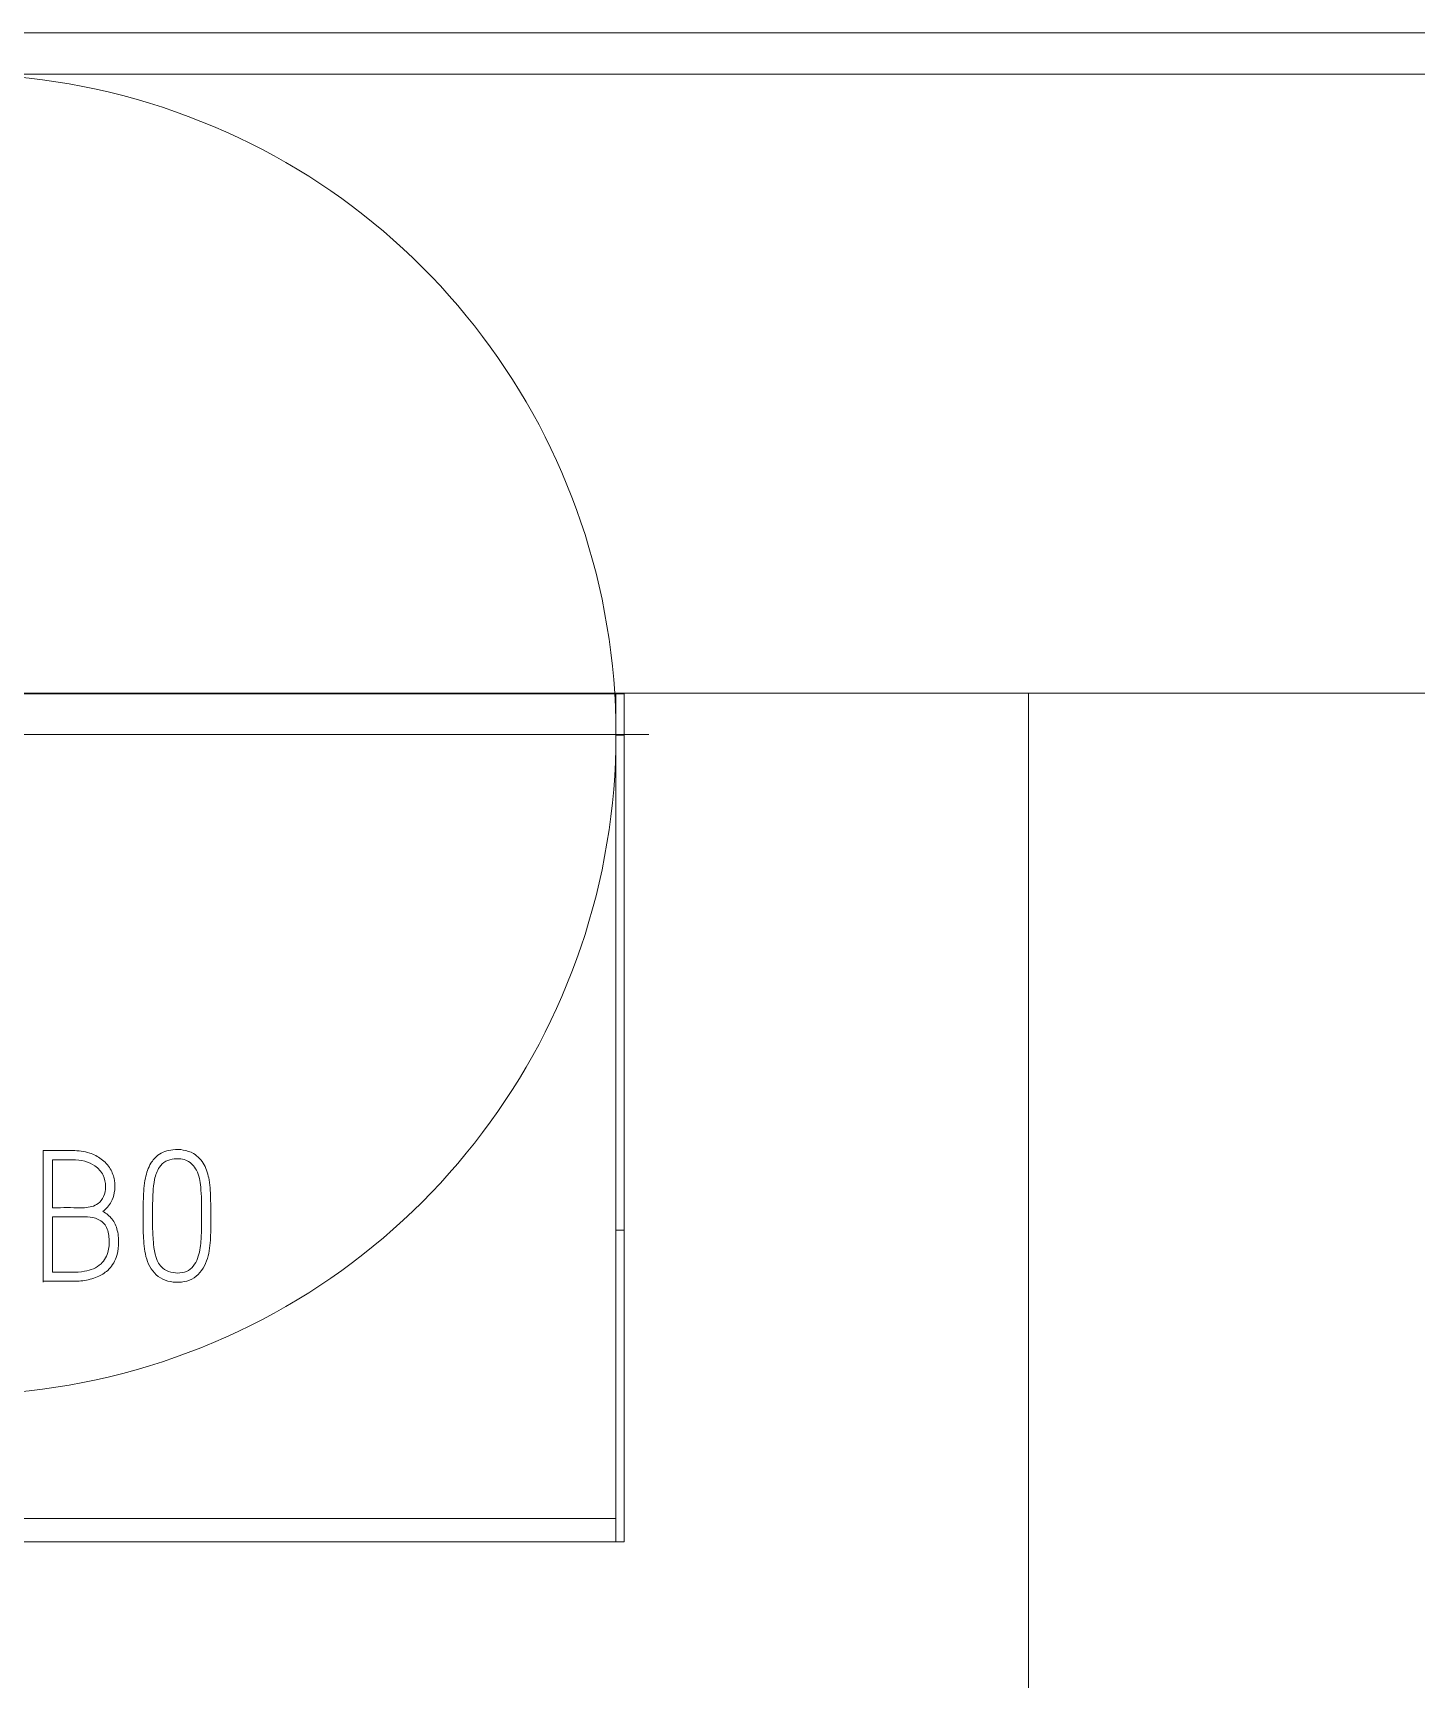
# Model space of a CAD drawing. Header units: millimetres. Extents: x 4134 to 7422, y 1400 to 3585.
# Drawn here: x 5134.18 to 5150.95, y 3360.83 to 3380.78 of the extents above; entities that cross this region are included whole.
import ezdxf

# ---------------------------------------------------------------- set-up
doc = ezdxf.new("R2010")
doc.units = ezdxf.units.MM
doc.layers.add('! NO PLOT !', color=7, linetype='Continuous', true_color=0xff75dd, plot=False)
doc.layers.add('000-PI-Oprema', color=30, linetype='Continuous', lineweight=5)
doc.layers.add('000-PI-ORMAR', color=2, linetype='Continuous')
doc.layers.add('004-PI-DIN Šina', color=3, linetype='Continuous')

# ---------------------------------------------------------------- blocks, each defined once
blk = doc.blocks.new('2000x800_montazna ploca')
at = {"layer": '! NO PLOT !', "color": 0, "linetype": 'ByBlock', "lineweight": 0}
blk.add_line((-4291.769, 1612.687), (-4274.969, 1612.687), dxfattribs=at)
blk.add_arc((-4283.369, 1612.687), 8, 211.6682, 148.3318, dxfattribs=at)
blk = doc.blocks.new('IM 155-5 PN ST - 6ES7155-5AA01-0AB0')
at = {"color": 0, "linetype": 'ByBlock', "lineweight": 0, "ltscale": 0.25}
blk.add_lwpolyline([(0, 147.007), (34.8, 147.007), (34.8, 0), (0, 0), (0, 147.007)], dxfattribs=at)
at = {"layer": '000-PI-Oprema', "color": 0, "linetype": 'ByBlock', "lineweight": 0}
for p, q in [((29.8, 147), (5, 147)), ((29.8, 147), (29.9, 147)), ((29.8, 147), (29.8, 137.006)), ((34.8, 147.007), (29.9, 147.007)), ((29.9, 146.5), (29.8, 146.5)), ((22.857, 139.881), (22.857, 141.466)), ((22.971, 140.773), (22.971, 141.354)), ((23.726, 141.022), (23.726, 141.035)), ((22.971, 139.991), (22.971, 140.663)), ((24.069, 140.712), (24.069, 140.699)), ((24.888, 140.68), (24.888, 140.693)), ((29.8, 140.5), (29.9, 140.5)), ((23.77, 140.356), (23.77, 140.369)), ((22.857, 139.881), (22.857, 139.869)), ((29.8, 137.006), (5, 137.006)), ((29.8, 136.726), (29.8, 137.006)), ((29.9, 136.726), (4.9, 136.726))]:
    blk.add_line(p, q, dxfattribs=at)
for points, knots in [([(29.9, 147.007), (29.9, 145.414), (29.9, 141.989), (29.9, 138.561), (29.9, 136.726)], [0, 0, 0, 0, 0.464934, 1, 1, 1, 1]), ([(34.8, 8.007), (34.8, 8.859), (34.8, 10.524), (34.8, 12.857), (34.8, 14.973), (34.8, 17.743), (34.8, 21.643), (34.8, 27.557), (34.8, 37.017), (34.8, 50.127), (34.8, 67.357), (34.8, 85.999), (34.8, 103.048), (34.8, 118.245), (34.8, 128.598), (34.8, 136.94), (34.8, 141.966), (34.8, 145.414), (34.8, 147.007)], [0, 0, 0, 0, 0.018357, 0.035822, 0.050221, 0.063898, 0.09543, 0.134182, 0.191169, 0.299064, 0.416456, 0.562341, 0.701008, 0.784589, 0.890964, 0.925157, 0.965428, 1, 1, 1, 1]), ([(22.857, 141.466), (22.917, 141.466), (23.035, 141.465), (23.223, 141.47), (23.407, 141.45), (23.567, 141.37), (23.677, 141.253), (23.729, 141.105), (23.727, 140.964), (23.681, 140.827), (23.622, 140.76), (23.579, 140.727)], [0, 0, 0, 0, 0.121643, 0.243286, 0.387149, 0.495953, 0.606289, 0.707943, 0.813996, 0.893419, 1, 1, 1, 1]), ([(24.555, 141.472), (24.598, 141.464), (24.703, 141.431), (24.822, 141.298), (24.879, 141.089), (24.888, 140.856), (24.888, 140.601), (24.887, 140.347), (24.847, 140.091), (24.676, 139.877), (24.441, 139.857), (24.231, 139.928), (24.102, 140.115), (24.069, 140.371), (24.069, 140.625), (24.068, 140.879), (24.082, 141.113), (24.142, 141.298), (24.257, 141.432), (24.405, 141.482), (24.513, 141.479), (24.555, 141.472)], [0, 0, 0, 0, 0.03125, 0.078125, 0.125, 0.1875, 0.25, 0.3125, 0.375, 0.4375, 0.5, 0.53125, 0.59375, 0.65625, 0.71875, 0.78125, 0.84375, 0.890625, 0.921875, 0.96875, 1, 1, 1, 1]), ([(22.971, 141.354), (23.011, 141.354), (23.091, 141.353), (23.222, 141.356), (23.358, 141.344), (23.493, 141.284), (23.594, 141.176), (23.62, 141.034), (23.598, 140.91), (23.514, 140.797), (23.371, 140.767), (23.218, 140.775), (23.088, 140.773), (23.002, 140.773), (22.971, 140.773)], [0, 0, 0, 0, 0.075119, 0.150238, 0.243458, 0.327043, 0.420084, 0.508122, 0.586774, 0.652623, 0.758792, 0.840224, 0.940646, 1, 1, 1, 1]), ([(24.343, 141.335), (24.374, 141.352), (24.462, 141.371), (24.611, 141.361), (24.74, 141.218), (24.776, 140.988), (24.776, 140.708), (24.778, 140.427), (24.752, 140.183), (24.64, 139.983), (24.434, 139.97), (24.232, 140.067), (24.192, 140.305), (24.181, 140.536), (24.182, 140.75), (24.184, 140.942), (24.201, 141.117), (24.247, 141.254), (24.312, 141.319), (24.343, 141.335)], [0, 0, 0, 0, 0.03125, 0.078125, 0.125, 0.1875, 0.28125, 0.375, 0.4375, 0.5, 0.5625, 0.59375, 0.6875, 0.75, 0.8125, 0.875, 0.921875, 0.96875, 1, 1, 1, 1]), ([(23.579, 140.727), (23.624, 140.703), (23.701, 140.643), (23.768, 140.491), (23.774, 140.328), (23.748, 140.155), (23.656, 140.013), (23.505, 139.922), (23.338, 139.882), (23.16, 139.881), (23.001, 139.881), (22.899, 139.881), (22.857, 139.881)], [0, 0, 0, 0, 0.087245, 0.182386, 0.294261, 0.388065, 0.503014, 0.594491, 0.706423, 0.813857, 0.922444, 1, 1, 1, 1]), ([(22.971, 140.663), (23.014, 140.663), (23.114, 140.663), (23.243, 140.662), (23.374, 140.664), (23.496, 140.657), (23.626, 140.571), (23.661, 140.412), (23.658, 140.245), (23.565, 140.065), (23.38, 139.996), (23.207, 139.99), (23.078, 139.992), (22.999, 139.991), (22.971, 139.991)], [0, 0, 0, 0, 0.07271, 0.168911, 0.218691, 0.29369, 0.373088, 0.460898, 0.555952, 0.657986, 0.781995, 0.867536, 0.95134, 1, 1, 1, 1])]:
    blk.add_open_spline(points, degree=3, knots=knots, dxfattribs=at)
blk = doc.blocks.new('S7-1500 DI HF - 6ES7521-1BL00-0AB0')
at = {"layer": '000-PI-Oprema', "color": 0, "linetype": 'ByBlock', "lineweight": 0}
blk.add_line((4.9, 147), (0, 147), dxfattribs=at)
blk.add_open_spline([(0, 147), (0, 145.915), (0, 142.31), (0, 138.328), (0, 135.43), (0, 135.056)], degree=3, knots=[0, 0, 0, 0, 0.272684, 0.906013, 1, 1, 1, 1], dxfattribs=at)

msp = doc.modelspace()

# ---------------------------------------------------------------- linework, layer by layer
at = {"layer": '004-PI-DIN Šina', "color": 0, "linetype": 'ByBlock', "lineweight": 0}
for p, q in [((5579.048, 3380.778), (5096.448, 3380.778)), ((5579.048, 3380.278), (5096.448, 3380.278))]:
    msp.add_line(p, q, dxfattribs=at)

# ---------------------------------------------------------------- block references
at = {"layer": '000-PI-Oprema', "color": 0, "linetype": 'ByBlock', "lineweight": 0}
for name, p in [('IM 155-5 PN ST - 6ES7155-5AA01-0AB0', (5111.448, 3225.772)), ('S7-1500 DI HF - 6ES7521-1BL00-0AB0', (5146.248, 3225.778))]:
    msp.add_blockref(name, p, dxfattribs=at)
at = {"layer": '000-PI-ORMAR', "color": 0, "linetype": 'ByBlock', "lineweight": 0}
msp.add_blockref('2000x800_montazna ploca', (9416.617, 1759.591), dxfattribs=at)

doc.saveas('drawing.dxf')
